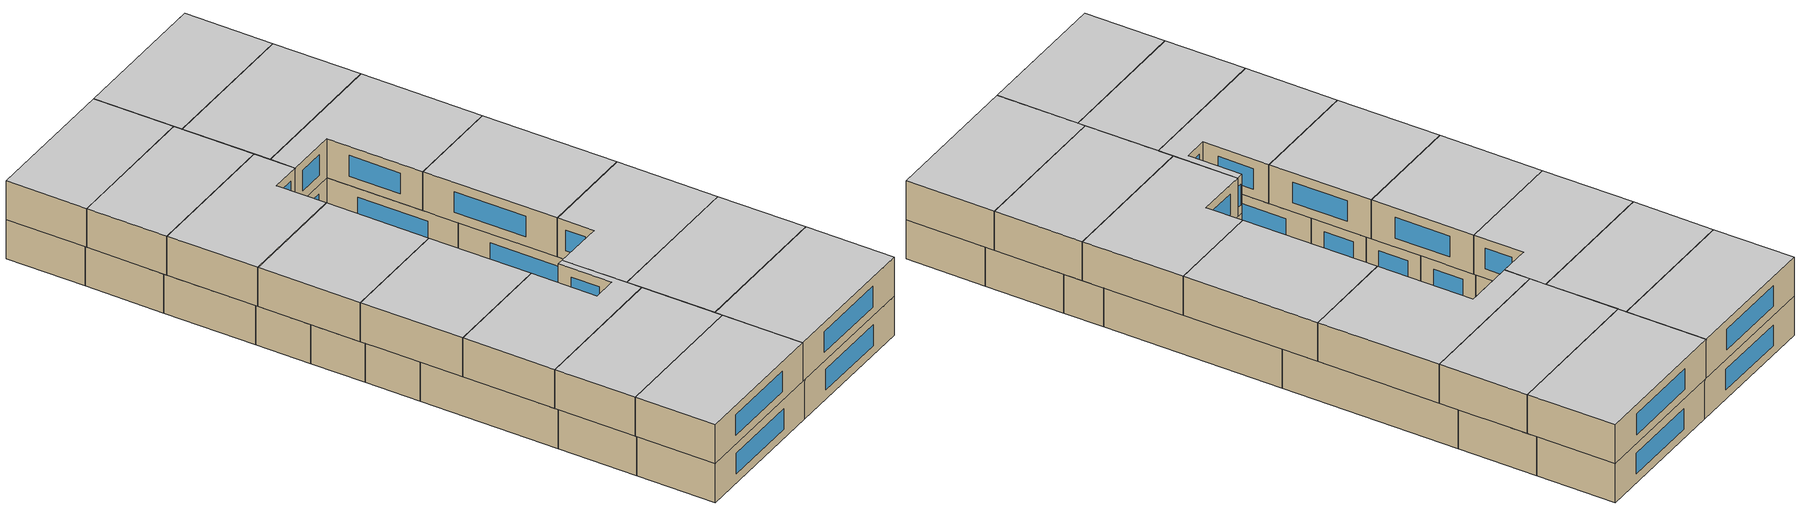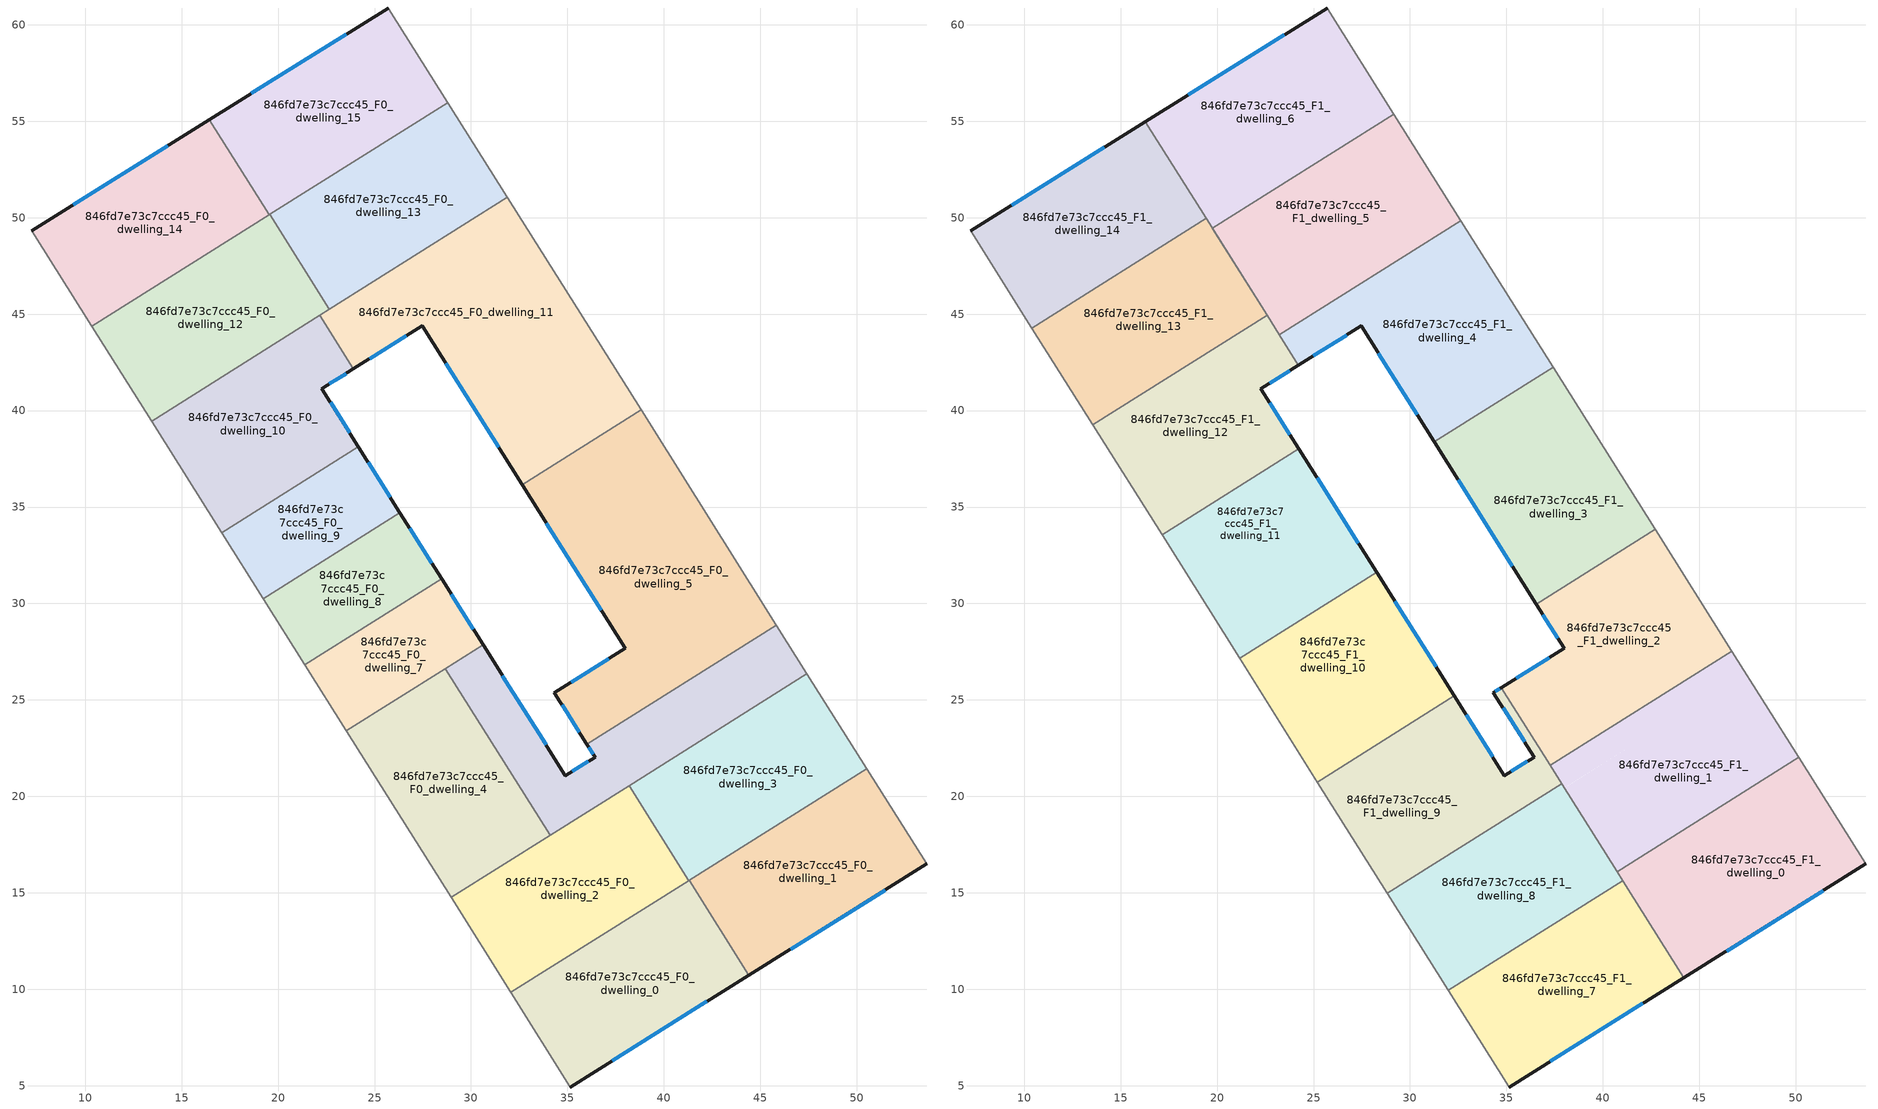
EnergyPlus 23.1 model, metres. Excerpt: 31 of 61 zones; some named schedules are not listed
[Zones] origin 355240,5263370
846fd7e73c7ccc45_F0_dwelling_0
 floor ground (EU_floor_Construction): 41.31,15.65 44.41,10.72 35.15,4.93 32.07,9.83 z0
 wall outside (EU_wall_Construction): 35.15,4.93 44.41,10.72 z0:3
 wall to 846fd7e73c7ccc45_F0_dwelling_1 (EU_wall_Construction): 44.41,10.72 41.31,15.65 z0:3
 wall adiabatic (EU_wall_Construction): 32.07,9.83 35.15,4.93 z0:3
 wall to 846fd7e73c7ccc45_F0_dwelling_2 (EU_wall_Construction): 41.29,15.64 32.07,9.83 z0:3
 wall to 846fd7e73c7ccc45_F0_dwelling_3 (EU_wall_Construction): 41.31,15.65 41.29,15.64 z0:3
 window (EU_Window_Construction): 37.32,6.29 42.24,9.36 z0.7:2.3
846fd7e73c7ccc45_F0_dwelling_1
 floor ground (EU_floor_Construction): 50.52,21.44 53.63,16.49 44.41,10.72 41.31,15.65 z0
 wall outside (EU_wall_Construction): 44.41,10.72 53.63,16.49 z0:3
 wall adiabatic (EU_wall_Construction): 53.63,16.49 50.52,21.44 z0:3
 wall to 846fd7e73c7ccc45_F0_dwelling_3 (EU_wall_Construction): 50.52,21.44 41.31,15.65 z0:3
 window (EU_Window_Construction): 46.58,12.08 51.47,15.14 z0.7:2.3
 ceiling adiabatic (EU_roof_Construction): 53.63,16.49 50.52,21.44 41.31,15.65 44.41,10.72 z3
846fd7e73c7ccc45_F0_dwelling_10
 floor ground (EU_floor_Construction): 22.16,44.93 23.9,42.16 22.27,41.14 24.16,38.14 17.07,33.67 13.44,39.44 z0
 wall outside (EU_wall_Construction): 24.16,38.14 22.27,41.14 23.9,42.16 z0:3
 wall to 846fd7e73c7ccc45_F0_dwelling_9 (EU_wall_Construction): 17.07,33.67 24.16,38.14 z0:3
 wall adiabatic (EU_wall_Construction): 13.44,39.44 17.07,33.67 z0:3
 wall to 846fd7e73c7ccc45_F0_dwelling_11 (EU_wall_Construction): 23.9,42.16 22.16,44.93 z0:3
 wall to 846fd7e73c7ccc45_F0_dwelling_12 (EU_wall_Construction): 22.16,44.93 13.44,39.44 z0:3
 window (EU_Window_Construction): 22.65,41.38 23.52,41.92 / 23.72,38.84 22.72,40.44 z0.7:2.3
846fd7e73c7ccc45_F0_dwelling_11
 floor ground (EU_floor_Construction): 31.89,51.05 38.82,40.03 32.66,36.16 27.48,44.39 23.9,42.16 22.16,44.93 z0
 wall outside (EU_wall_Construction): 23.9,42.16 27.48,44.39 32.66,36.16 z0:3
 wall adiabatic (EU_wall_Construction): 38.82,40.03 31.89,51.05 z0:3
 wall to 846fd7e73c7ccc45_F0_dwelling_5 (EU_wall_Construction): 32.66,36.16 38.82,40.03 z0:3
 wall to 846fd7e73c7ccc45_F0_dwelling_13 (EU_wall_Construction): 31.89,51.05 22.66,45.25 z0:3
 wall to 846fd7e73c7ccc45_F0_dwelling_12 (EU_wall_Construction): 22.66,45.25 22.16,44.93 z0:3
 window (EU_Window_Construction): 24.74,42.69 26.64,43.87 / 28.69,42.46 31.44,38.09 z0.7:2.3
846fd7e73c7ccc45_F0_dwelling_12
 floor ground (EU_floor_Construction): 19.56,50.17 22.66,45.25 13.44,39.44 10.34,44.37 z0
 wall to 846fd7e73c7ccc45_F0_dwelling_13 (EU_wall_Construction): 22.66,45.25 19.56,50.17 z0:3
 wall adiabatic (EU_wall_Construction): 10.34,44.37 13.44,39.44 z0:3
 wall to 846fd7e73c7ccc45_F0_dwelling_14 (EU_wall_Construction): 19.54,50.16 10.34,44.37 z0:3
 wall to 846fd7e73c7ccc45_F0_dwelling_15 (EU_wall_Construction): 19.56,50.17 19.54,50.16 z0:3
846fd7e73c7ccc45_F0_dwelling_13
 floor ground (EU_floor_Construction): 28.79,55.97 31.89,51.05 22.66,45.25 19.56,50.17 z0
 wall adiabatic (EU_wall_Construction): 31.89,51.05 28.79,55.97 z0:3
 wall to 846fd7e73c7ccc45_F0_dwelling_15 (EU_wall_Construction): 28.79,55.97 19.56,50.17 z0:3
846fd7e73c7ccc45_F0_dwelling_14
 floor ground (EU_floor_Construction): 16.44,55.08 19.54,50.16 10.34,44.37 7.22,49.32 z0
 wall outside (EU_wall_Construction): 16.44,55.08 7.22,49.32 z0:3
 wall to 846fd7e73c7ccc45_F0_dwelling_15 (EU_wall_Construction): 19.54,50.16 16.44,55.08 z0:3
 wall adiabatic (EU_wall_Construction): 7.22,49.32 10.34,44.37 z0:3
 window (EU_Window_Construction): 14.28,53.73 9.39,50.67 z0.7:2.3
 ceiling adiabatic (EU_roof_Construction): 19.54,50.16 16.44,55.08 16.28,54.98 19.38,50.05 z3
846fd7e73c7ccc45_F0_dwelling_15
 floor ground (EU_floor_Construction): 25.71,60.87 28.79,55.97 19.54,50.16 16.44,55.08 z0
 wall outside (EU_wall_Construction): 25.71,60.87 16.44,55.08 z0:3
 wall adiabatic (EU_wall_Construction): 28.79,55.97 25.71,60.87 z0:3
 window (EU_Window_Construction): 23.53,59.51 18.62,56.44 z0.7:2.3
 ceiling adiabatic (EU_roof_Construction): 28.79,55.97 25.71,60.87 16.44,55.08 19.54,50.16 z3
846fd7e73c7ccc45_F0_dwelling_2
 floor ground (EU_floor_Construction): 38.19,20.56 41.29,15.63 32.07,9.83 28.97,14.76 z0
 wall to 846fd7e73c7ccc45_F0_dwelling_3 (EU_wall_Construction): 41.29,15.63 38.19,20.56 z0:3
 wall adiabatic (EU_wall_Construction): 28.97,14.76 32.07,9.83 z0:3
 wall to 846fd7e73c7ccc45_F0_dwelling_4 (EU_wall_Construction): 34.11,17.99 28.97,14.76 z0:3
 wall to 846fd7e73c7ccc45_F0_dwelling_6 (EU_wall_Construction): 38.19,20.56 34.11,17.99 z0:3
 ceiling adiabatic (EU_roof_Construction): 41.29,15.63 40.93,16.21 40.74,16.09 41.1,15.52 z3
846fd7e73c7ccc45_F0_dwelling_3
 floor ground (EU_floor_Construction): 47.42,26.36 50.52,21.44 41.29,15.63 38.19,20.56 z0
 wall adiabatic (EU_wall_Construction): 50.52,21.44 47.42,26.36 z0:3
 wall to 846fd7e73c7ccc45_F0_dwelling_6 (EU_wall_Construction): 47.42,26.36 38.19,20.56 z0:3
846fd7e73c7ccc45_F0_dwelling_4
 floor ground (EU_floor_Construction): 28.68,26.63 34.11,17.99 28.97,14.76 23.53,23.39 z0
 wall to 846fd7e73c7ccc45_F0_dwelling_6 (EU_wall_Construction): 34.11,17.99 28.68,26.63 z0:3
 wall adiabatic (EU_wall_Construction): 23.53,23.39 28.97,14.76 z0:3
 wall to 846fd7e73c7ccc45_F0_dwelling_7 (EU_wall_Construction): 28.68,26.63 23.53,23.39 z0:3
846fd7e73c7ccc45_F0_dwelling_5
 floor ground (EU_floor_Construction): 38.82,40.03 45.84,28.88 36.01,22.7 34.33,25.38 37.99,27.67 32.66,36.16 z0
 wall outside (EU_wall_Construction): 32.66,36.16 37.99,27.67 34.33,25.38 36.01,22.7 z0:3
 wall adiabatic (EU_wall_Construction): 45.84,28.88 38.82,40.03 z0:3
 wall to 846fd7e73c7ccc45_F0_dwelling_6 (EU_wall_Construction): 36.01,22.7 45.84,28.88 z0:3
 window (EU_Window_Construction): 37.13,27.13 35.19,25.91 / 33.91,34.16 36.74,29.66 / 34.72,24.75 35.62,23.33 z0.7:2.3
846fd7e73c7ccc45_F0_dwelling_6
 floor ground (EU_floor_Construction): 45.84,28.88 47.42,26.36 34.11,17.99 28.68,26.63 30.63,27.85 34.89,21.07 36.43,22.03 36.01,22.7 z0
 wall outside (EU_wall_Construction): 36.01,22.7 36.43,22.03 34.89,21.07 30.63,27.85 z0:3
 wall adiabatic (EU_wall_Construction): 47.42,26.36 45.84,28.88 z0:3
 wall to 846fd7e73c7ccc45_F0_dwelling_7 (EU_wall_Construction): 30.63,27.85 28.68,26.63 z0:3
 window (EU_Window_Construction): 36.07,21.81 35.25,21.3 / 36.11,22.54 36.33,22.19 / 33.89,22.66 31.63,26.26 z0.7:2.3
846fd7e73c7ccc45_F0_dwelling_7
 floor ground (EU_floor_Construction): 28.47,31.28 30.63,27.85 23.53,23.39 21.38,26.82 z0
 wall outside (EU_wall_Construction): 30.63,27.85 28.47,31.28 z0:3
 wall adiabatic (EU_wall_Construction): 21.38,26.82 23.53,23.39 z0:3
 wall to 846fd7e73c7ccc45_F0_dwelling_8 (EU_wall_Construction): 28.47,31.28 21.38,26.82 z0:3
 window (EU_Window_Construction): 30.12,28.66 28.98,30.48 z0.7:2.3
846fd7e73c7ccc45_F0_dwelling_8
 floor ground (EU_floor_Construction): 26.32,34.71 28.47,31.28 21.38,26.82 19.22,30.25 z0
 wall outside (EU_wall_Construction): 28.47,31.28 26.32,34.71 z0:3
 wall adiabatic (EU_wall_Construction): 19.22,30.25 21.38,26.82 z0:3
 wall to 846fd7e73c7ccc45_F0_dwelling_9 (EU_wall_Construction): 26.32,34.71 19.22,30.25 z0:3
 window (EU_Window_Construction): 27.97,32.09 26.82,33.9 z0.7:2.3
846fd7e73c7ccc45_F0_dwelling_9
 floor ground (EU_floor_Construction): 24.16,38.14 26.32,34.71 19.22,30.25 17.07,33.67 z0
 wall outside (EU_wall_Construction): 26.32,34.71 24.16,38.14 z0:3
 wall adiabatic (EU_wall_Construction): 17.07,33.67 19.22,30.25 z0:3
 window (EU_Window_Construction): 25.81,35.51 24.67,37.33 z0.7:2.3
 ceiling adiabatic (EU_roof_Construction): 26.32,34.71 24.24,38.01 17.14,33.55 17.07,33.68 19.22,30.25 z3
846fd7e73c7ccc45_F1_dwelling_0
 floor to 846fd7e73c7ccc45_F0_dwelling_0 (EU_floor_Construction): 41.31,15.65 44.41,10.72 44.2,10.59 41.1,15.52 z3
 floor to 846fd7e73c7ccc45_F0_dwelling_3 (EU_floor_Construction): 50.15,22.02 50.52,21.44 41.29,15.64 40.93,16.21 z3
 floor adiabatic (EU_floor_Construction): 50.52,21.44 50.16,22.02 53.63,16.49 44.41,10.72 41.31,15.65 z3; 40.93,16.21 41.29,15.64 41.1,15.52 40.74,16.09 z3
 wall outside (EU_wall_Construction): 44.2,10.59 53.63,16.49 z3:6
 wall adiabatic (EU_wall_Construction): 53.63,16.49 50.16,22.02 z3:6
 wall to 846fd7e73c7ccc45_F1_dwelling_1 (EU_wall_Construction): 50.16,22.02 40.74,16.09 z3:6
 wall to 846fd7e73c7ccc45_F1_dwelling_7 (EU_wall_Construction): 41.03,15.63 44.2,10.59 z3:6
 wall to 846fd7e73c7ccc45_F1_dwelling_8 (EU_wall_Construction): 40.74,16.09 41.03,15.63 z3:6
 window (EU_Window_Construction): 46.41,11.98 51.42,15.11 z3.7:5.3
 ceiling to 846fd7e73c7ccc45_F2_dwelling_0 (EU_floor_Construction): 53.63,16.49 50.16,22.02 40.74,16.09 44.2,10.59 z6
846fd7e73c7ccc45_F1_dwelling_1
 floor to 846fd7e73c7ccc45_F0_dwelling_3 (EU_floor_Construction): 47.42,26.36 50.15,22.02 40.93,16.21 38.19,20.56 z3
 floor to 846fd7e73c7ccc45_F0_dwelling_6 (EU_floor_Construction): 46.68,27.53 47.42,26.36 38,20.44 37.27,21.61 z3
 floor to 846fd7e73c7ccc45_F0_dwelling_2 (EU_floor_Construction): 38.19,20.56 40.93,16.21 40.74,16.09 38,20.44 z3
 wall to 846fd7e73c7ccc45_F1_dwelling_2 (EU_wall_Construction): 46.68,27.53 37.27,21.61 z3:6
 wall adiabatic (EU_wall_Construction): 50.16,22.02 46.68,27.53 z3:6
 wall to 846fd7e73c7ccc45_F1_dwelling_8 (EU_wall_Construction): 37.87,20.66 40.74,16.09 z3:6
 wall to 846fd7e73c7ccc45_F1_dwelling_9 (EU_wall_Construction): 37.27,21.61 37.87,20.66 z3:6
 ceiling to 846fd7e73c7ccc45_F2_dwelling_1 (EU_floor_Construction): 50.16,22.02 46.68,27.53 37.27,21.61 40.74,16.09 z6
846fd7e73c7ccc45_F1_dwelling_10
 floor to 846fd7e73c7ccc45_F0_dwelling_7 (EU_floor_Construction): 28.47,31.28 30.63,27.85 23.54,23.39 21.38,26.82 z3
 floor to 846fd7e73c7ccc45_F0_dwelling_4 (EU_floor_Construction): 28.68,26.63 30.35,23.98 25.2,20.74 23.54,23.39 z3
 floor to 846fd7e73c7ccc45_F0_dwelling_6 (EU_floor_Construction): 30.63,27.85 32.29,25.2 30.35,23.98 28.68,26.63 z3
 floor to 846fd7e73c7ccc45_F0_dwelling_8 (EU_floor_Construction): 28.27,31.61 28.47,31.28 21.38,26.82 21.17,27.15 z3
 wall outside (EU_wall_Construction): 32.29,25.2 28.27,31.61 z3:6
 wall to 846fd7e73c7ccc45_F1_dwelling_9 (EU_wall_Construction): 25.2,20.74 32.29,25.2 z3:6
 wall adiabatic (EU_wall_Construction): 21.17,27.15 25.2,20.74 z3:6
 wall to 846fd7e73c7ccc45_F1_dwelling_11 (EU_wall_Construction): 28.27,31.61 21.17,27.15 z3:6
 window (EU_Window_Construction): 31.35,26.71 29.21,30.1 z3.7:5.3
 ceiling to 846fd7e73c7ccc45_F2_dwelling_10 (EU_floor_Construction): 32.29,25.2 28.27,31.61 21.17,27.15 25.2,20.74 z6
846fd7e73c7ccc45_F1_dwelling_11
 floor adiabatic (EU_floor_Construction): 24.24,38.01 26.32,34.71 19.22,30.25 17.14,33.55 z3
 floor to 846fd7e73c7ccc45_F0_dwelling_8 (EU_floor_Construction): 26.32,34.71 28.27,31.61 21.17,27.15 19.22,30.25 z3
 wall outside (EU_wall_Construction): 28.27,31.61 24.24,38.01 z3:6
 wall adiabatic (EU_wall_Construction): 17.14,33.55 21.17,27.15 z3:6
 wall to 846fd7e73c7ccc45_F1_dwelling_12 (EU_wall_Construction): 24.24,38.01 17.14,33.55 z3:6
 window (EU_Window_Construction): 27.32,33.11 25.18,36.51 z3.7:5.3
 ceiling to 846fd7e73c7ccc45_F2_dwelling_11 (EU_floor_Construction): 28.27,31.61 24.24,38.01 17.14,33.55 21.17,27.15 z6
846fd7e73c7ccc45_F1_dwelling_12
 floor to 846fd7e73c7ccc45_F0_dwelling_10 (EU_floor_Construction): 22.28,44.74 23.9,42.16 22.27,41.14 24.16,38.14 17.07,33.68 13.56,39.25 z3
 floor to 846fd7e73c7ccc45_F0_dwelling_11 (EU_floor_Construction): 22.59,44.94 24.22,42.36 23.9,42.16 22.28,44.74 z3
 floor to 846fd7e73c7ccc45_F0_dwelling_9 (EU_floor_Construction): 24.16,38.14 24.24,38.01 17.14,33.55 17.07,33.68 z3
 wall outside (EU_wall_Construction): 24.24,38.01 22.27,41.14 24.22,42.36 z3:6
 wall adiabatic (EU_wall_Construction): 13.56,39.25 17.14,33.55 z3:6
 wall to 846fd7e73c7ccc45_F1_dwelling_13 (EU_wall_Construction): 22.59,44.94 13.56,39.25 z3:6
 wall to 846fd7e73c7ccc45_F1_dwelling_4 (EU_wall_Construction): 24.22,42.36 23.23,43.93 z3:6
 wall to 846fd7e73c7ccc45_F1_dwelling_5 (EU_wall_Construction): 23.23,43.93 22.59,44.94 z3:6
 window (EU_Window_Construction): 22.73,41.43 23.76,42.07 / 23.78,38.75 22.73,40.41 z3.7:5.3
 ceiling to 846fd7e73c7ccc45_F2_dwelling_12 (EU_floor_Construction): 24.24,38.01 22.27,41.14 24.22,42.36 22.59,44.94 13.56,39.25 17.14,33.55 z6
846fd7e73c7ccc45_F1_dwelling_13
 floor to 846fd7e73c7ccc45_F0_dwelling_12 (EU_floor_Construction): 19.43,49.96 22.47,45.13 13.44,39.44 10.4,44.28 z3
 floor to 846fd7e73c7ccc45_F0_dwelling_10 (EU_floor_Construction): 22.16,44.93 22.28,44.74 13.56,39.25 13.44,39.44 z3
 floor to 846fd7e73c7ccc45_F0_dwelling_11 (EU_floor_Construction): 22.47,45.13 22.59,44.94 22.28,44.74 22.16,44.93 z3
 wall adiabatic (EU_wall_Construction): 10.4,44.28 13.56,39.25 z3:6
 wall to 846fd7e73c7ccc45_F1_dwelling_14 (EU_wall_Construction): 19.43,49.96 10.4,44.28 z3:6
 wall to 846fd7e73c7ccc45_F1_dwelling_6 (EU_wall_Construction): 22.59,44.94 19.43,49.96 z3:6
 ceiling to 846fd7e73c7ccc45_F2_dwelling_13 (EU_floor_Construction): 22.59,44.94 19.43,49.96 10.4,44.28 13.56,39.25 z6
846fd7e73c7ccc45_F1_dwelling_14
 floor to 846fd7e73c7ccc45_F0_dwelling_14 (EU_floor_Construction): 16.28,54.98 19.38,50.05 10.34,44.37 7.22,49.32 z3
 floor to 846fd7e73c7ccc45_F0_dwelling_12 (EU_floor_Construction): 19.38,50.05 19.43,49.96 10.4,44.28 10.34,44.37 z3
 wall outside (EU_wall_Construction): 16.28,54.98 7.22,49.32 z3:6
 wall adiabatic (EU_wall_Construction): 7.22,49.32 10.4,44.28 z3:6
 wall to 846fd7e73c7ccc45_F1_dwelling_6 (EU_wall_Construction): 19.43,49.97 16.28,54.98 z3:6
 window (EU_Window_Construction): 14.15,53.65 9.35,50.65 z3.7:5.3
 ceiling to 846fd7e73c7ccc45_F2_dwelling_14 (EU_floor_Construction): 19.43,49.96 16.28,54.98 7.22,49.32 10.4,44.28 z6
846fd7e73c7ccc45_F1_dwelling_2
 floor to 846fd7e73c7ccc45_F0_dwelling_5 (EU_floor_Construction): 42.72,33.84 45.84,28.88 36.42,22.96 34.74,25.63 37.99,27.67 36.55,29.96 z3
 floor to 846fd7e73c7ccc45_F0_dwelling_6 (EU_floor_Construction): 45.84,28.88 46.68,27.53 37.27,21.61 36.42,22.96 z3
 wall outside (EU_wall_Construction): 36.55,29.96 37.99,27.67 34.74,25.63 z3:6
 wall to 846fd7e73c7ccc45_F1_dwelling_3 (EU_wall_Construction): 42.72,33.84 36.55,29.96 z3:6
 wall adiabatic (EU_wall_Construction): 46.68,27.53 42.72,33.84 z3:6
 wall to 846fd7e73c7ccc45_F1_dwelling_9 (EU_wall_Construction): 34.74,25.63 37.27,21.61 z3:6
 window (EU_Window_Construction): 37.23,27.19 35.5,26.11 / 36.89,29.42 37.66,28.2 z3.7:5.3
 ceiling to 846fd7e73c7ccc45_F2_dwelling_2 (EU_floor_Construction): 46.68,27.53 42.72,33.84 36.55,29.96 37.99,27.67 34.74,25.63 37.27,21.61 z6
846fd7e73c7ccc45_F1_dwelling_3
 floor to 846fd7e73c7ccc45_F0_dwelling_5 (EU_floor_Construction): 38.82,40.03 42.72,33.84 36.55,29.96 32.66,36.16 z3
 floor to 846fd7e73c7ccc45_F0_dwelling_11 (EU_floor_Construction): 37.42,42.26 38.82,40.03 32.66,36.16 31.26,38.38 z3
 wall outside (EU_wall_Construction): 31.26,38.38 36.55,29.96 z3:6
 wall to 846fd7e73c7ccc45_F1_dwelling_4 (EU_wall_Construction): 37.42,42.26 31.26,38.38 z3:6
 wall adiabatic (EU_wall_Construction): 42.72,33.84 37.42,42.26 z3:6
 window (EU_Window_Construction): 32.5,36.41 35.31,31.94 z3.7:5.3
 ceiling to 846fd7e73c7ccc45_F2_dwelling_3 (EU_floor_Construction): 42.72,33.84 37.42,42.26 31.26,38.38 36.55,29.96 z6
846fd7e73c7ccc45_F1_dwelling_4
 floor to 846fd7e73c7ccc45_F0_dwelling_11 (EU_floor_Construction): 32.64,49.85 37.42,42.26 31.26,38.38 27.48,44.39 24.22,42.36 23.23,43.93 z3
 wall outside (EU_wall_Construction): 24.22,42.36 27.48,44.39 31.26,38.38 z3:6
 wall to 846fd7e73c7ccc45_F1_dwelling_5 (EU_wall_Construction): 32.64,49.85 23.23,43.93 z3:6
 wall adiabatic (EU_wall_Construction): 37.42,42.26 32.64,49.85 z3:6
 window (EU_Window_Construction): 28.36,42.98 30.37,39.8 / 24.98,42.84 26.71,43.92 z3.7:5.3
 ceiling to 846fd7e73c7ccc45_F2_dwelling_4 (EU_floor_Construction): 37.42,42.26 32.64,49.85 23.23,43.93 24.22,42.36 27.48,44.39 31.26,38.38 z6
846fd7e73c7ccc45_F1_dwelling_5
 floor to 846fd7e73c7ccc45_F0_dwelling_13 (EU_floor_Construction): 29.17,55.37 31.89,51.05 22.66,45.25 19.94,49.57 z3
 floor to 846fd7e73c7ccc45_F0_dwelling_12 (EU_floor_Construction): 19.94,49.57 22.66,45.25 22.47,45.13 19.76,49.45 z3
 floor to 846fd7e73c7ccc45_F0_dwelling_11 (EU_floor_Construction): 31.89,51.05 32.64,49.85 23.23,43.93 22.48,45.13 z3
 wall to 846fd7e73c7ccc45_F1_dwelling_6 (EU_wall_Construction): 29.17,55.37 19.76,49.45 22.6,44.94 z3:6
 wall adiabatic (EU_wall_Construction): 32.64,49.85 29.17,55.37 z3:6
 ceiling to 846fd7e73c7ccc45_F2_dwelling_5 (EU_floor_Construction): 32.64,49.85 29.17,55.37 19.76,49.45 23.23,43.93 z6
846fd7e73c7ccc45_F1_dwelling_6
 floor to 846fd7e73c7ccc45_F0_dwelling_13 (EU_floor_Construction): 28.79,55.97 29.17,55.37 19.94,49.57 19.56,50.17 z3
 floor to 846fd7e73c7ccc45_F0_dwelling_12 (EU_floor_Construction): 19.56,50.17 19.94,49.57 19.76,49.45 19.38,50.05 z3
 floor adiabatic (EU_floor_Construction): 25.71,60.87 28.79,55.97 19.38,50.05 16.28,54.98 z3
 wall outside (EU_wall_Construction): 25.71,60.87 16.28,54.98 z3:6
 wall adiabatic (EU_wall_Construction): 29.17,55.37 25.71,60.87 z3:6
 window (EU_Window_Construction): 23.49,59.49 18.49,56.36 z3.7:5.3
 ceiling to 846fd7e73c7ccc45_F2_dwelling_6 (EU_floor_Construction): 29.17,55.37 25.71,60.87 16.28,54.98 19.76,49.45 z6
846fd7e73c7ccc45_F1_dwelling_7
 floor to 846fd7e73c7ccc45_F0_dwelling_0 (EU_floor_Construction): 41.1,15.52 44.2,10.59 35.15,4.93 32.07,9.83 z3
 floor to 846fd7e73c7ccc45_F0_dwelling_2 (EU_floor_Construction): 41.03,15.63 41.1,15.52 32.07,9.83 31.99,9.95 z3
 wall outside (EU_wall_Construction): 35.15,4.93 44.2,10.59 z3:6
 wall adiabatic (EU_wall_Construction): 31.99,9.95 35.15,4.93 z3:6
 wall to 846fd7e73c7ccc45_F1_dwelling_8 (EU_wall_Construction): 41.03,15.63 31.99,9.95 z3:6
 window (EU_Window_Construction): 37.27,6.26 42.07,9.26 z3.7:5.3
 ceiling to 846fd7e73c7ccc45_F2_dwelling_7 (EU_floor_Construction): 44.2,10.59 41.03,15.63 31.99,9.95 35.15,4.93 z6
846fd7e73c7ccc45_F1_dwelling_8
 floor to 846fd7e73c7ccc45_F0_dwelling_2 (EU_floor_Construction): 38,20.44 41.03,15.63 31.99,9.95 28.97,14.76 z3
 floor to 846fd7e73c7ccc45_F0_dwelling_4 (EU_floor_Construction): 33.97,18.21 34.11,17.99 28.97,14.76 28.83,14.97 z3
 floor to 846fd7e73c7ccc45_F0_dwelling_6 (EU_floor_Construction): 37.87,20.66 38,20.44 34.11,17.99 33.97,18.21 z3
 wall adiabatic (EU_wall_Construction): 28.83,14.97 31.99,9.95 z3:6
 wall to 846fd7e73c7ccc45_F1_dwelling_9 (EU_wall_Construction): 37.87,20.66 28.83,14.97 z3:6
 ceiling to 846fd7e73c7ccc45_F2_dwelling_8 (EU_floor_Construction): 41.03,15.63 37.87,20.66 28.83,14.97 31.99,9.95 z6
846fd7e73c7ccc45_F1_dwelling_9
 floor to 846fd7e73c7ccc45_F0_dwelling_4 (EU_floor_Construction): 30.35,23.98 33.97,18.21 28.83,14.97 25.2,20.74 z3
 floor to 846fd7e73c7ccc45_F0_dwelling_6 (EU_floor_Construction): 36.42,22.96 37.87,20.66 33.97,18.21 30.35,23.98 32.29,25.2 34.89,21.07 36.43,22.03 36.01,22.7 z3
 floor to 846fd7e73c7ccc45_F0_dwelling_5 (EU_floor_Construction): 34.74,25.63 36.42,22.96 36.01,22.7 34.33,25.38 z3
 wall outside (EU_wall_Construction): 34.74,25.63 34.33,25.38 36.43,22.03 34.89,21.07 32.29,25.2 z3:6
 wall adiabatic (EU_wall_Construction): 25.2,20.74 28.83,14.97 z3:6
 window (EU_Window_Construction): 36.07,21.81 35.25,21.3 / 34.82,24.59 35.94,22.82 / 34.64,25.57 34.43,25.44 / 34.28,22.04 32.91,24.23 z3.7:5.3
 ceiling to 846fd7e73c7ccc45_F2_dwelling_9 (EU_floor_Construction): 37.87,20.66 34.74,25.63 34.33,25.38 36.43,22.03 34.89,21.07 32.29,25.2 25.2,20.74 28.83,14.97 z6
[Building]
EU S2 Campaign: North Axis=0; Terrain=City; Solar Distribution=FullExterior
[Site:Location]
Budapest.Ferenc.Liszt.Intl.AP: Latitude=47.437; Longitude=19.256; Time Zone=1; Elevation=185
[SizingPeriod:WeatherFileDays]
AnnualSizingPeriod: Begin Month=1; Begin Day of Month=1; End Month=12; End Day of Month=31; Day of Week for Start Day=Monday; Use Weather File Daylight Saving Period=No; Use Weather File Rain and Snow Indicators=No
[MATERIAL]
EU_InternalMass_Material: Roughness=MediumRough; Thickness=0.1; Conductivity=1; Density=1800; Specific Heat=900; Thermal Absorptance=0.9; Solar Absorptance=0.7; Visible Absorptance=0.7
[MATERIAL:NOMASS] Roughness=MediumRough; Thermal Absorptance=0.9; Solar Absorptance=0.7; Visible Absorptance=0.7
Name | Thermal Resistance
EU_wall_NoMass | 0.832559
EU_roof_NoMass | 1.39638
EU_floor_NoMass | 0.872794
[WINDOWMATERIAL:SIMPLEGLAZINGSYSTEM]
EU_Window_SimpleGlazing: UFactor=2.79869; Solar Heat Gain Coefficient=0.75; Visible Transmittance=0.75
[CONSTRUCTION]
EU_wall_Construction: EU_wall_NoMass
EU_roof_Construction: EU_roof_NoMass
EU_floor_Construction: EU_floor_NoMass
EU_Window_Construction: EU_Window_SimpleGlazing
EU_InternalMass_Construction: EU_InternalMass_Material
[ZONE] Type=1; Multiplier=1; Ceiling Height=autocalculate; Floor Area=autocalculate; Part of Total Floor Area=Yes
Name | Volume
846fd7e73c7ccc45_F0_dwelling_0 | 190.276
846fd7e73c7ccc45_F1_dwelling_0 | 217.408
846fd7e73c7ccc45_F0_dwelling_1 | 190.248
846fd7e73c7ccc45_F1_dwelling_1 | 217.437
846fd7e73c7ccc45_F0_dwelling_10; 846fd7e73c7ccc45_F1_dwelling_14 | 190.249
846fd7e73c7ccc45_F1_dwelling_10; 846fd7e73c7ccc45_F0_dwelling_14; 846fd7e73c7ccc45_F1_dwelling_7 | 190.254
846fd7e73c7ccc45_F0_dwelling_11 | 325.657
846fd7e73c7ccc45_F1_dwelling_11 | 190.251
846fd7e73c7ccc45_F0_dwelling_12 | 190.243
846fd7e73c7ccc45_F1_dwelling_12 | 190.265
846fd7e73c7ccc45_F0_dwelling_13 | 190.241
846fd7e73c7ccc45_F1_dwelling_13; 846fd7e73c7ccc45_F1_dwelling_8 | 190.234
846fd7e73c7ccc45_F0_dwelling_15 | 190.259
846fd7e73c7ccc45_F0_dwelling_2 | 190.253
846fd7e73c7ccc45_F1_dwelling_2 | 217.428
846fd7e73c7ccc45_F0_dwelling_3 | 190.272
846fd7e73c7ccc45_F1_dwelling_3 | 217.421
846fd7e73c7ccc45_F0_dwelling_4 | 185.963
846fd7e73c7ccc45_F1_dwelling_4 | 217.423
846fd7e73c7ccc45_F0_dwelling_5 | 328.73
846fd7e73c7ccc45_F1_dwelling_5 | 217.413
846fd7e73c7ccc45_F0_dwelling_6 | 185.97
846fd7e73c7ccc45_F1_dwelling_6 | 217.434
846fd7e73c7ccc45_F0_dwelling_7 | 101.77
846fd7e73c7ccc45_F0_dwelling_8 | 101.803
846fd7e73c7ccc45_F0_dwelling_9 | 101.827
846fd7e73c7ccc45_F1_dwelling_9 | 190.221
[INTERNALMASS] Construction=EU_InternalMass_Construction
Name | Zone or ZoneList | Surface Area
846fd7e73c7ccc45_F0_dwelling_0_EU_InternalMass | 846fd7e73c7ccc45_F0_dwelling_0 | 63.426
846fd7e73c7ccc45_F0_dwelling_1_EU_InternalMass | 846fd7e73c7ccc45_F0_dwelling_1 | 63.4159
846fd7e73c7ccc45_F0_dwelling_2_EU_InternalMass | 846fd7e73c7ccc45_F0_dwelling_2 | 63.4176
846fd7e73c7ccc45_F0_dwelling_3_EU_InternalMass | 846fd7e73c7ccc45_F0_dwelling_3 | 63.4247
846fd7e73c7ccc45_F0_dwelling_4_EU_InternalMass | 846fd7e73c7ccc45_F0_dwelling_4 | 61.984
846fd7e73c7ccc45_F0_dwelling_5_EU_InternalMass | 846fd7e73c7ccc45_F0_dwelling_5 | 109.582
846fd7e73c7ccc45_F0_dwelling_6_EU_InternalMass | 846fd7e73c7ccc45_F0_dwelling_6 | 61.9925
846fd7e73c7ccc45_F0_dwelling_7_EU_InternalMass | 846fd7e73c7ccc45_F0_dwelling_7 | 33.9233
846fd7e73c7ccc45_F0_dwelling_8_EU_InternalMass | 846fd7e73c7ccc45_F0_dwelling_8 | 33.9344
846fd7e73c7ccc45_F0_dwelling_9_EU_InternalMass | 846fd7e73c7ccc45_F0_dwelling_9 | 33.9422
846fd7e73c7ccc45_F0_dwelling_10_EU_InternalMass | 846fd7e73c7ccc45_F0_dwelling_10 | 63.4146
846fd7e73c7ccc45_F0_dwelling_11_EU_InternalMass | 846fd7e73c7ccc45_F0_dwelling_11 | 108.551
846fd7e73c7ccc45_F0_dwelling_12_EU_InternalMass | 846fd7e73c7ccc45_F0_dwelling_12 | 63.4143
846fd7e73c7ccc45_F0_dwelling_13_EU_InternalMass | 846fd7e73c7ccc45_F0_dwelling_13 | 63.4131
846fd7e73c7ccc45_F0_dwelling_14_EU_InternalMass | 846fd7e73c7ccc45_F0_dwelling_14 | 63.4173
846fd7e73c7ccc45_F0_dwelling_15_EU_InternalMass | 846fd7e73c7ccc45_F0_dwelling_15 | 63.4206
846fd7e73c7ccc45_F1_dwelling_0_EU_InternalMass | 846fd7e73c7ccc45_F1_dwelling_0 | 72.4695
846fd7e73c7ccc45_F1_dwelling_1_EU_InternalMass | 846fd7e73c7ccc45_F1_dwelling_1 | 72.4789
846fd7e73c7ccc45_F1_dwelling_2_EU_InternalMass | 846fd7e73c7ccc45_F1_dwelling_2 | 72.4761
846fd7e73c7ccc45_F1_dwelling_3_EU_InternalMass | 846fd7e73c7ccc45_F1_dwelling_3 | 72.4736
846fd7e73c7ccc45_F1_dwelling_4_EU_InternalMass | 846fd7e73c7ccc45_F1_dwelling_4 | 72.4743
846fd7e73c7ccc45_F1_dwelling_5_EU_InternalMass | 846fd7e73c7ccc45_F1_dwelling_5 | 72.4712
846fd7e73c7ccc45_F1_dwelling_6_EU_InternalMass | 846fd7e73c7ccc45_F1_dwelling_6 | 72.4818
846fd7e73c7ccc45_F1_dwelling_7_EU_InternalMass | 846fd7e73c7ccc45_F1_dwelling_7 | 63.418
846fd7e73c7ccc45_F1_dwelling_8_EU_InternalMass | 846fd7e73c7ccc45_F1_dwelling_8 | 63.4115
846fd7e73c7ccc45_F1_dwelling_9_EU_InternalMass | 846fd7e73c7ccc45_F1_dwelling_9 | 63.4067
846fd7e73c7ccc45_F1_dwelling_10_EU_InternalMass | 846fd7e73c7ccc45_F1_dwelling_10 | 63.4182
846fd7e73c7ccc45_F1_dwelling_11_EU_InternalMass | 846fd7e73c7ccc45_F1_dwelling_11 | 63.417
846fd7e73c7ccc45_F1_dwelling_12_EU_InternalMass | 846fd7e73c7ccc45_F1_dwelling_12 | 63.4216
846fd7e73c7ccc45_F1_dwelling_13_EU_InternalMass | 846fd7e73c7ccc45_F1_dwelling_13 | 63.4115
846fd7e73c7ccc45_F1_dwelling_14_EU_InternalMass | 846fd7e73c7ccc45_F1_dwelling_14 | 63.4164
[OTHEREQUIPMENT] Fuel Type=Electricity; Design Level Calculation Method=Watts/Area; Power per Zone Floor Area=1; Fraction Latent=0; Fraction Radiant=0; Fraction Lost=0; Carbon Dioxide Generation Rate=0; EndUse Subcategory=EU_Step8_InternalGains
Name | Zone or ZoneList or Space or SpaceList | Schedule
EU_Step8_InternalGain_846fd7e73c7ccc45_F0_dwelling_0_f000 | 846fd7e73c7ccc45_F0_dwelling_0 | EU_Step8_GainSchedule_846fd7e73c7ccc45_F0_dwelling_0_f000
EU_Step8_InternalGain_846fd7e73c7ccc45_F0_dwelling_1_f000 | 846fd7e73c7ccc45_F0_dwelling_1 | EU_Step8_GainSchedule_846fd7e73c7ccc45_F0_dwelling_1_f000
EU_Step8_InternalGain_846fd7e73c7ccc45_F0_dwelling_2_f000 | 846fd7e73c7ccc45_F0_dwelling_2 | EU_Step8_GainSchedule_846fd7e73c7ccc45_F0_dwelling_2_f000
EU_Step8_InternalGain_846fd7e73c7ccc45_F0_dwelling_3_f000 | 846fd7e73c7ccc45_F0_dwelling_3 | EU_Step8_GainSchedule_846fd7e73c7ccc45_F0_dwelling_3_f000
EU_Step8_InternalGain_846fd7e73c7ccc45_F0_dwelling_4_f000 | 846fd7e73c7ccc45_F0_dwelling_4 | EU_Step8_GainSchedule_846fd7e73c7ccc45_F0_dwelling_4_f000
EU_Step8_InternalGain_846fd7e73c7ccc45_F0_dwelling_5_f000 | 846fd7e73c7ccc45_F0_dwelling_5 | EU_Step8_GainSchedule_846fd7e73c7ccc45_F0_dwelling_5_f000
EU_Step8_InternalGain_846fd7e73c7ccc45_F0_dwelling_6_f000 | 846fd7e73c7ccc45_F0_dwelling_6 | EU_Step8_GainSchedule_846fd7e73c7ccc45_F0_dwelling_6_f000
EU_Step8_InternalGain_846fd7e73c7ccc45_F0_dwelling_7_f000 | 846fd7e73c7ccc45_F0_dwelling_7 | EU_Step8_GainSchedule_846fd7e73c7ccc45_F0_dwelling_7_f000
EU_Step8_InternalGain_846fd7e73c7ccc45_F0_dwelling_8_f000 | 846fd7e73c7ccc45_F0_dwelling_8 | EU_Step8_GainSchedule_846fd7e73c7ccc45_F0_dwelling_8_f000
EU_Step8_InternalGain_846fd7e73c7ccc45_F0_dwelling_9_f000 | 846fd7e73c7ccc45_F0_dwelling_9 | EU_Step8_GainSchedule_846fd7e73c7ccc45_F0_dwelling_9_f000
EU_Step8_InternalGain_846fd7e73c7ccc45_F0_dwelling_10_f000 | 846fd7e73c7ccc45_F0_dwelling_10 | EU_Step8_GainSchedule_846fd7e73c7ccc45_F0_dwelling_10_f000
EU_Step8_InternalGain_846fd7e73c7ccc45_F0_dwelling_11_f000 | 846fd7e73c7ccc45_F0_dwelling_11 | EU_Step8_GainSchedule_846fd7e73c7ccc45_F0_dwelling_11_f000
EU_Step8_InternalGain_846fd7e73c7ccc45_F0_dwelling_12_f000 | 846fd7e73c7ccc45_F0_dwelling_12 | EU_Step8_GainSchedule_846fd7e73c7ccc45_F0_dwelling_12_f000
EU_Step8_InternalGain_846fd7e73c7ccc45_F0_dwelling_13_f000 | 846fd7e73c7ccc45_F0_dwelling_13 | EU_Step8_GainSchedule_846fd7e73c7ccc45_F0_dwelling_13_f000
EU_Step8_InternalGain_846fd7e73c7ccc45_F0_dwelling_14_f000 | 846fd7e73c7ccc45_F0_dwelling_14 | EU_Step8_GainSchedule_846fd7e73c7ccc45_F0_dwelling_14_f000
EU_Step8_InternalGain_846fd7e73c7ccc45_F0_dwelling_15_f000 | 846fd7e73c7ccc45_F0_dwelling_15 | EU_Step8_GainSchedule_846fd7e73c7ccc45_F0_dwelling_15_f000
EU_Step8_InternalGain_846fd7e73c7ccc45_F1_dwelling_0_f000 | 846fd7e73c7ccc45_F1_dwelling_0 | EU_Step8_GainSchedule_846fd7e73c7ccc45_F1_dwelling_0_f000
EU_Step8_InternalGain_846fd7e73c7ccc45_F1_dwelling_1_f000 | 846fd7e73c7ccc45_F1_dwelling_1 | EU_Step8_GainSchedule_846fd7e73c7ccc45_F1_dwelling_1_f000
EU_Step8_InternalGain_846fd7e73c7ccc45_F1_dwelling_2_f000 | 846fd7e73c7ccc45_F1_dwelling_2 | EU_Step8_GainSchedule_846fd7e73c7ccc45_F1_dwelling_2_f000
EU_Step8_InternalGain_846fd7e73c7ccc45_F1_dwelling_3_f000 | 846fd7e73c7ccc45_F1_dwelling_3 | EU_Step8_GainSchedule_846fd7e73c7ccc45_F1_dwelling_3_f000
EU_Step8_InternalGain_846fd7e73c7ccc45_F1_dwelling_4_f000 | 846fd7e73c7ccc45_F1_dwelling_4 | EU_Step8_GainSchedule_846fd7e73c7ccc45_F1_dwelling_4_f000
EU_Step8_InternalGain_846fd7e73c7ccc45_F1_dwelling_5_f000 | 846fd7e73c7ccc45_F1_dwelling_5 | EU_Step8_GainSchedule_846fd7e73c7ccc45_F1_dwelling_5_f000
EU_Step8_InternalGain_846fd7e73c7ccc45_F1_dwelling_6_f000 | 846fd7e73c7ccc45_F1_dwelling_6 | EU_Step8_GainSchedule_846fd7e73c7ccc45_F1_dwelling_6_f000
EU_Step8_InternalGain_846fd7e73c7ccc45_F1_dwelling_7_f000 | 846fd7e73c7ccc45_F1_dwelling_7 | EU_Step8_GainSchedule_846fd7e73c7ccc45_F1_dwelling_7_f000
EU_Step8_InternalGain_846fd7e73c7ccc45_F1_dwelling_8_f000 | 846fd7e73c7ccc45_F1_dwelling_8 | EU_Step8_GainSchedule_846fd7e73c7ccc45_F1_dwelling_8_f000
EU_Step8_InternalGain_846fd7e73c7ccc45_F1_dwelling_9_f000 | 846fd7e73c7ccc45_F1_dwelling_9 | EU_Step8_GainSchedule_846fd7e73c7ccc45_F1_dwelling_9_f000
EU_Step8_InternalGain_846fd7e73c7ccc45_F1_dwelling_10_f000 | 846fd7e73c7ccc45_F1_dwelling_10 | EU_Step8_GainSchedule_846fd7e73c7ccc45_F1_dwelling_10_f000
EU_Step8_InternalGain_846fd7e73c7ccc45_F1_dwelling_11_f000 | 846fd7e73c7ccc45_F1_dwelling_11 | EU_Step8_GainSchedule_846fd7e73c7ccc45_F1_dwelling_11_f000
EU_Step8_InternalGain_846fd7e73c7ccc45_F1_dwelling_12_f000 | 846fd7e73c7ccc45_F1_dwelling_12 | EU_Step8_GainSchedule_846fd7e73c7ccc45_F1_dwelling_12_f000
EU_Step8_InternalGain_846fd7e73c7ccc45_F1_dwelling_13_f000 | 846fd7e73c7ccc45_F1_dwelling_13 | EU_Step8_GainSchedule_846fd7e73c7ccc45_F1_dwelling_13_f000
EU_Step8_InternalGain_846fd7e73c7ccc45_F1_dwelling_14_f000 | 846fd7e73c7ccc45_F1_dwelling_14 | EU_Step8_GainSchedule_846fd7e73c7ccc45_F1_dwelling_14_f000
[ZONEVENTILATION:DESIGNFLOWRATE] Schedule=EU_AlwaysOn; Design Flow Rate Calculation Method=AirChanges/Hour; Air Changes per Hour=0.475469; Ventilation Type=Natural; Fan Pressure Rise=0; Fan Total Efficiency=1; Constant Term Coefficient=1; Temperature Term Coefficient=0; Velocity Term Coefficient=0; Velocity Squared Term Coefficient=0; Minimum Indoor Temperature=-100; Maximum Indoor Temperature=100; Delta Temperature=-100; Minimum Outdoor Temperature=-100; Maximum Outdoor Temperature=100; Maximum Wind Speed=40
Name | Zone or ZoneList or Space or SpaceList
EU_ConstantAir_846fd7e73c7ccc45_F0_dwelling_0 | 846fd7e73c7ccc45_F0_dwelling_0
EU_ConstantAir_846fd7e73c7ccc45_F0_dwelling_1 | 846fd7e73c7ccc45_F0_dwelling_1
EU_ConstantAir_846fd7e73c7ccc45_F0_dwelling_2 | 846fd7e73c7ccc45_F0_dwelling_2
EU_ConstantAir_846fd7e73c7ccc45_F0_dwelling_3 | 846fd7e73c7ccc45_F0_dwelling_3
EU_ConstantAir_846fd7e73c7ccc45_F0_dwelling_4 | 846fd7e73c7ccc45_F0_dwelling_4
EU_ConstantAir_846fd7e73c7ccc45_F0_dwelling_5 | 846fd7e73c7ccc45_F0_dwelling_5
EU_ConstantAir_846fd7e73c7ccc45_F0_dwelling_6 | 846fd7e73c7ccc45_F0_dwelling_6
EU_ConstantAir_846fd7e73c7ccc45_F0_dwelling_7 | 846fd7e73c7ccc45_F0_dwelling_7
EU_ConstantAir_846fd7e73c7ccc45_F0_dwelling_8 | 846fd7e73c7ccc45_F0_dwelling_8
EU_ConstantAir_846fd7e73c7ccc45_F0_dwelling_9 | 846fd7e73c7ccc45_F0_dwelling_9
EU_ConstantAir_846fd7e73c7ccc45_F0_dwelling_10 | 846fd7e73c7ccc45_F0_dwelling_10
EU_ConstantAir_846fd7e73c7ccc45_F0_dwelling_11 | 846fd7e73c7ccc45_F0_dwelling_11
EU_ConstantAir_846fd7e73c7ccc45_F0_dwelling_12 | 846fd7e73c7ccc45_F0_dwelling_12
EU_ConstantAir_846fd7e73c7ccc45_F0_dwelling_13 | 846fd7e73c7ccc45_F0_dwelling_13
EU_ConstantAir_846fd7e73c7ccc45_F0_dwelling_14 | 846fd7e73c7ccc45_F0_dwelling_14
EU_ConstantAir_846fd7e73c7ccc45_F0_dwelling_15 | 846fd7e73c7ccc45_F0_dwelling_15
EU_ConstantAir_846fd7e73c7ccc45_F1_dwelling_0 | 846fd7e73c7ccc45_F1_dwelling_0
EU_ConstantAir_846fd7e73c7ccc45_F1_dwelling_1 | 846fd7e73c7ccc45_F1_dwelling_1
EU_ConstantAir_846fd7e73c7ccc45_F1_dwelling_2 | 846fd7e73c7ccc45_F1_dwelling_2
EU_ConstantAir_846fd7e73c7ccc45_F1_dwelling_3 | 846fd7e73c7ccc45_F1_dwelling_3
EU_ConstantAir_846fd7e73c7ccc45_F1_dwelling_4 | 846fd7e73c7ccc45_F1_dwelling_4
EU_ConstantAir_846fd7e73c7ccc45_F1_dwelling_5 | 846fd7e73c7ccc45_F1_dwelling_5
EU_ConstantAir_846fd7e73c7ccc45_F1_dwelling_6 | 846fd7e73c7ccc45_F1_dwelling_6
EU_ConstantAir_846fd7e73c7ccc45_F1_dwelling_7 | 846fd7e73c7ccc45_F1_dwelling_7
EU_ConstantAir_846fd7e73c7ccc45_F1_dwelling_8 | 846fd7e73c7ccc45_F1_dwelling_8
EU_ConstantAir_846fd7e73c7ccc45_F1_dwelling_9 | 846fd7e73c7ccc45_F1_dwelling_9
EU_ConstantAir_846fd7e73c7ccc45_F1_dwelling_10 | 846fd7e73c7ccc45_F1_dwelling_10
EU_ConstantAir_846fd7e73c7ccc45_F1_dwelling_11 | 846fd7e73c7ccc45_F1_dwelling_11
EU_ConstantAir_846fd7e73c7ccc45_F1_dwelling_12 | 846fd7e73c7ccc45_F1_dwelling_12
EU_ConstantAir_846fd7e73c7ccc45_F1_dwelling_13 | 846fd7e73c7ccc45_F1_dwelling_13
EU_ConstantAir_846fd7e73c7ccc45_F1_dwelling_14 | 846fd7e73c7ccc45_F1_dwelling_14
[HVACTEMPLATE:ZONE:IDEALLOADSAIRSYSTEM] System Availability Schedule=EU_AlwaysOn; Maximum Heating Supply Air Temperature=50; Minimum Cooling Supply Air Temperature=13; Maximum Heating Supply Air Humidity Ratio=0.0156; Minimum Cooling Supply Air Humidity Ratio=0.0077; Heating Limit=NoLimit; Cooling Limit=NoLimit; Heating Availability Schedule=EU_AlwaysOn; Cooling Availability Schedule=EU_CoolingOff; Dehumidification Control Type=ConstantSensibleHeatRatio; Cooling Sensible Heat Ratio=0.7; Dehumidification Setpoint=60; Humidification Control Type=None; Humidification Setpoint=30; Outdoor Air Method=None; Outdoor Air Flow Rate per Person=0.00944; Outdoor Air Flow Rate per Zone Floor Area=0; Outdoor Air Flow Rate per Zone=0; Demand Controlled Ventilation Type=None; Outdoor Air Economizer Type=NoEconomizer; Heat Recovery Type=None; Sensible Heat Recovery Effectiveness=0.7; Latent Heat Recovery Effectiveness=0.65
Name | Template Thermostat
846fd7e73c7ccc45_F0_dwelling_0 | EU_HeatOnly_846fd7e73c7ccc45_F0_dwelling_0
846fd7e73c7ccc45_F0_dwelling_1 | EU_HeatOnly_846fd7e73c7ccc45_F0_dwelling_1
846fd7e73c7ccc45_F0_dwelling_2 | EU_HeatOnly_846fd7e73c7ccc45_F0_dwelling_2
846fd7e73c7ccc45_F0_dwelling_3 | EU_HeatOnly_846fd7e73c7ccc45_F0_dwelling_3
846fd7e73c7ccc45_F0_dwelling_4 | EU_HeatOnly_846fd7e73c7ccc45_F0_dwelling_4
846fd7e73c7ccc45_F0_dwelling_5 | EU_HeatOnly_846fd7e73c7ccc45_F0_dwelling_5
846fd7e73c7ccc45_F0_dwelling_6 | EU_HeatOnly_846fd7e73c7ccc45_F0_dwelling_6
846fd7e73c7ccc45_F0_dwelling_7 | EU_HeatOnly_846fd7e73c7ccc45_F0_dwelling_7
846fd7e73c7ccc45_F0_dwelling_8 | EU_HeatOnly_846fd7e73c7ccc45_F0_dwelling_8
846fd7e73c7ccc45_F0_dwelling_9 | EU_HeatOnly_846fd7e73c7ccc45_F0_dwelling_9
846fd7e73c7ccc45_F0_dwelling_10 | EU_HeatOnly_846fd7e73c7ccc45_F0_dwelling_10
846fd7e73c7ccc45_F0_dwelling_11 | EU_HeatOnly_846fd7e73c7ccc45_F0_dwelling_11
846fd7e73c7ccc45_F0_dwelling_12 | EU_HeatOnly_846fd7e73c7ccc45_F0_dwelling_12
846fd7e73c7ccc45_F0_dwelling_13 | EU_HeatOnly_846fd7e73c7ccc45_F0_dwelling_13
846fd7e73c7ccc45_F0_dwelling_14 | EU_HeatOnly_846fd7e73c7ccc45_F0_dwelling_14
846fd7e73c7ccc45_F0_dwelling_15 | EU_HeatOnly_846fd7e73c7ccc45_F0_dwelling_15
846fd7e73c7ccc45_F1_dwelling_0 | EU_HeatOnly_846fd7e73c7ccc45_F1_dwelling_0
846fd7e73c7ccc45_F1_dwelling_1 | EU_HeatOnly_846fd7e73c7ccc45_F1_dwelling_1
846fd7e73c7ccc45_F1_dwelling_2 | EU_HeatOnly_846fd7e73c7ccc45_F1_dwelling_2
846fd7e73c7ccc45_F1_dwelling_3 | EU_HeatOnly_846fd7e73c7ccc45_F1_dwelling_3
846fd7e73c7ccc45_F1_dwelling_4 | EU_HeatOnly_846fd7e73c7ccc45_F1_dwelling_4
846fd7e73c7ccc45_F1_dwelling_5 | EU_HeatOnly_846fd7e73c7ccc45_F1_dwelling_5
846fd7e73c7ccc45_F1_dwelling_6 | EU_HeatOnly_846fd7e73c7ccc45_F1_dwelling_6
846fd7e73c7ccc45_F1_dwelling_7 | EU_HeatOnly_846fd7e73c7ccc45_F1_dwelling_7
846fd7e73c7ccc45_F1_dwelling_8 | EU_HeatOnly_846fd7e73c7ccc45_F1_dwelling_8
846fd7e73c7ccc45_F1_dwelling_9 | EU_HeatOnly_846fd7e73c7ccc45_F1_dwelling_9
846fd7e73c7ccc45_F1_dwelling_10 | EU_HeatOnly_846fd7e73c7ccc45_F1_dwelling_10
846fd7e73c7ccc45_F1_dwelling_11 | EU_HeatOnly_846fd7e73c7ccc45_F1_dwelling_11
846fd7e73c7ccc45_F1_dwelling_12 | EU_HeatOnly_846fd7e73c7ccc45_F1_dwelling_12
846fd7e73c7ccc45_F1_dwelling_13 | EU_HeatOnly_846fd7e73c7ccc45_F1_dwelling_13
846fd7e73c7ccc45_F1_dwelling_14 | EU_HeatOnly_846fd7e73c7ccc45_F1_dwelling_14
[SIZING:ZONE] Zone Cooling Design Supply Air Temperature Input Method=SupplyAirTemperature; Zone Cooling Design Supply Air Temperature=13; Zone Heating Design Supply Air Temperature Input Method=SupplyAirTemperature; Zone Heating Design Supply Air Temperature=50; Zone Cooling Design Supply Air Humidity Ratio=0.008; Zone Heating Design Supply Air Humidity Ratio=0.008; Cooling Design Air Flow Method=DesignDay; Cooling Design Air Flow Rate=0; Cooling Minimum Air Flow per Zone Floor Area=0.000762; Cooling Minimum Air Flow=0; Cooling Minimum Air Flow Fraction=0.2; Heating Design Air Flow Method=DesignDay; Heating Design Air Flow Rate=0; Heating Maximum Air Flow per Zone Floor Area=0.002032; Heating Maximum Air Flow=0.141576; Heating Maximum Air Flow Fraction=0.3; Account for Dedicated Outdoor Air System=No; Dedicated Outdoor Air System Control Strategy=NeutralSupplyAir; Dedicated Outdoor Air Low Setpoint Temperature for Design=autosize; Dedicated Outdoor Air High Setpoint Temperature for Design=autosize; Zone Load Sizing Method=Sensible Load Only No Latent Load; Zone Latent Cooling Design Supply Air Humidity Ratio Input Method=HumidityRatioDifference; Zone Cooling Design Supply Air Humidity Ratio Difference=0.005; Zone Latent Heating Design Supply Air Humidity Ratio Input Method=HumidityRatioDifference; Zone Humidification Design Supply Air Humidity Ratio Difference=0.005
846fd7e73c7ccc45_F0_dwelling_0; 846fd7e73c7ccc45_F0_dwelling_1; 846fd7e73c7ccc45_F0_dwelling_2; 846fd7e73c7ccc45_F0_dwelling_3; 846fd7e73c7ccc45_F0_dwelling_4; 846fd7e73c7ccc45_F0_dwelling_5; 846fd7e73c7ccc45_F0_dwelling_6; 846fd7e73c7ccc45_F0_dwelling_7; 846fd7e73c7ccc45_F0_dwelling_8; 846fd7e73c7ccc45_F0_dwelling_9; 846fd7e73c7ccc45_F0_dwelling_10; 846fd7e73c7ccc45_F0_dwelling_11; 846fd7e73c7ccc45_F0_dwelling_12; 846fd7e73c7ccc45_F0_dwelling_13; 846fd7e73c7ccc45_F0_dwelling_14; 846fd7e73c7ccc45_F0_dwelling_15; 846fd7e73c7ccc45_F1_dwelling_0; 846fd7e73c7ccc45_F1_dwelling_1; 846fd7e73c7ccc45_F1_dwelling_2; 846fd7e73c7ccc45_F1_dwelling_3; 846fd7e73c7ccc45_F1_dwelling_4; 846fd7e73c7ccc45_F1_dwelling_5; 846fd7e73c7ccc45_F1_dwelling_6; 846fd7e73c7ccc45_F1_dwelling_7; 846fd7e73c7ccc45_F1_dwelling_8; 846fd7e73c7ccc45_F1_dwelling_9; 846fd7e73c7ccc45_F1_dwelling_10; 846fd7e73c7ccc45_F1_dwelling_11; 846fd7e73c7ccc45_F1_dwelling_12; 846fd7e73c7ccc45_F1_dwelling_13; 846fd7e73c7ccc45_F1_dwelling_14
[SCHEDULE:FILE] Column Number=1; Rows to Skip at Top=0; Number of Hours of Data=8760; Column Separator=Comma; Interpolate to Timestep=No; Minutes per Item=60; Adjust Schedule for Daylight Savings=Yes
Name | File
EU_Step8_GainSchedule_846fd7e73c7ccc45_F0_dwelling_0_f000 | ../../schedules/846fd7e73c7ccc45/846fd7e73c7ccc45_F0_dwelling_0_f000_gain.csv
EU_Step8_GainSchedule_846fd7e73c7ccc45_F0_dwelling_1_f000 | ../../schedules/846fd7e73c7ccc45/846fd7e73c7ccc45_F0_dwelling_1_f000_gain.csv
EU_Step8_GainSchedule_846fd7e73c7ccc45_F0_dwelling_2_f000 | ../../schedules/846fd7e73c7ccc45/846fd7e73c7ccc45_F0_dwelling_2_f000_gain.csv
EU_Step8_GainSchedule_846fd7e73c7ccc45_F0_dwelling_3_f000 | ../../schedules/846fd7e73c7ccc45/846fd7e73c7ccc45_F0_dwelling_3_f000_gain.csv
EU_Step8_GainSchedule_846fd7e73c7ccc45_F0_dwelling_4_f000 | ../../schedules/846fd7e73c7ccc45/846fd7e73c7ccc45_F0_dwelling_4_f000_gain.csv
EU_Step8_GainSchedule_846fd7e73c7ccc45_F0_dwelling_5_f000 | ../../schedules/846fd7e73c7ccc45/846fd7e73c7ccc45_F0_dwelling_5_f000_gain.csv
EU_Step8_GainSchedule_846fd7e73c7ccc45_F0_dwelling_6_f000 | ../../schedules/846fd7e73c7ccc45/846fd7e73c7ccc45_F0_dwelling_6_f000_gain.csv
EU_Step8_GainSchedule_846fd7e73c7ccc45_F0_dwelling_7_f000 | ../../schedules/846fd7e73c7ccc45/846fd7e73c7ccc45_F0_dwelling_7_f000_gain.csv
EU_Step8_GainSchedule_846fd7e73c7ccc45_F0_dwelling_8_f000 | ../../schedules/846fd7e73c7ccc45/846fd7e73c7ccc45_F0_dwelling_8_f000_gain.csv
EU_Step8_GainSchedule_846fd7e73c7ccc45_F0_dwelling_9_f000 | ../../schedules/846fd7e73c7ccc45/846fd7e73c7ccc45_F0_dwelling_9_f000_gain.csv
EU_Step8_GainSchedule_846fd7e73c7ccc45_F0_dwelling_10_f000 | ../../schedules/846fd7e73c7ccc45/846fd7e73c7ccc45_F0_dwelling_10_f000_gain.csv
EU_Step8_GainSchedule_846fd7e73c7ccc45_F0_dwelling_11_f000 | ../../schedules/846fd7e73c7ccc45/846fd7e73c7ccc45_F0_dwelling_11_f000_gain.csv
EU_Step8_GainSchedule_846fd7e73c7ccc45_F0_dwelling_12_f000 | ../../schedules/846fd7e73c7ccc45/846fd7e73c7ccc45_F0_dwelling_12_f000_gain.csv
EU_Step8_GainSchedule_846fd7e73c7ccc45_F0_dwelling_13_f000 | ../../schedules/846fd7e73c7ccc45/846fd7e73c7ccc45_F0_dwelling_13_f000_gain.csv
EU_Step8_GainSchedule_846fd7e73c7ccc45_F0_dwelling_14_f000 | ../../schedules/846fd7e73c7ccc45/846fd7e73c7ccc45_F0_dwelling_14_f000_gain.csv
EU_Step8_GainSchedule_846fd7e73c7ccc45_F0_dwelling_15_f000 | ../../schedules/846fd7e73c7ccc45/846fd7e73c7ccc45_F0_dwelling_15_f000_gain.csv
EU_Step8_GainSchedule_846fd7e73c7ccc45_F1_dwelling_0_f000 | ../../schedules/846fd7e73c7ccc45/846fd7e73c7ccc45_F1_dwelling_0_f000_gain.csv
